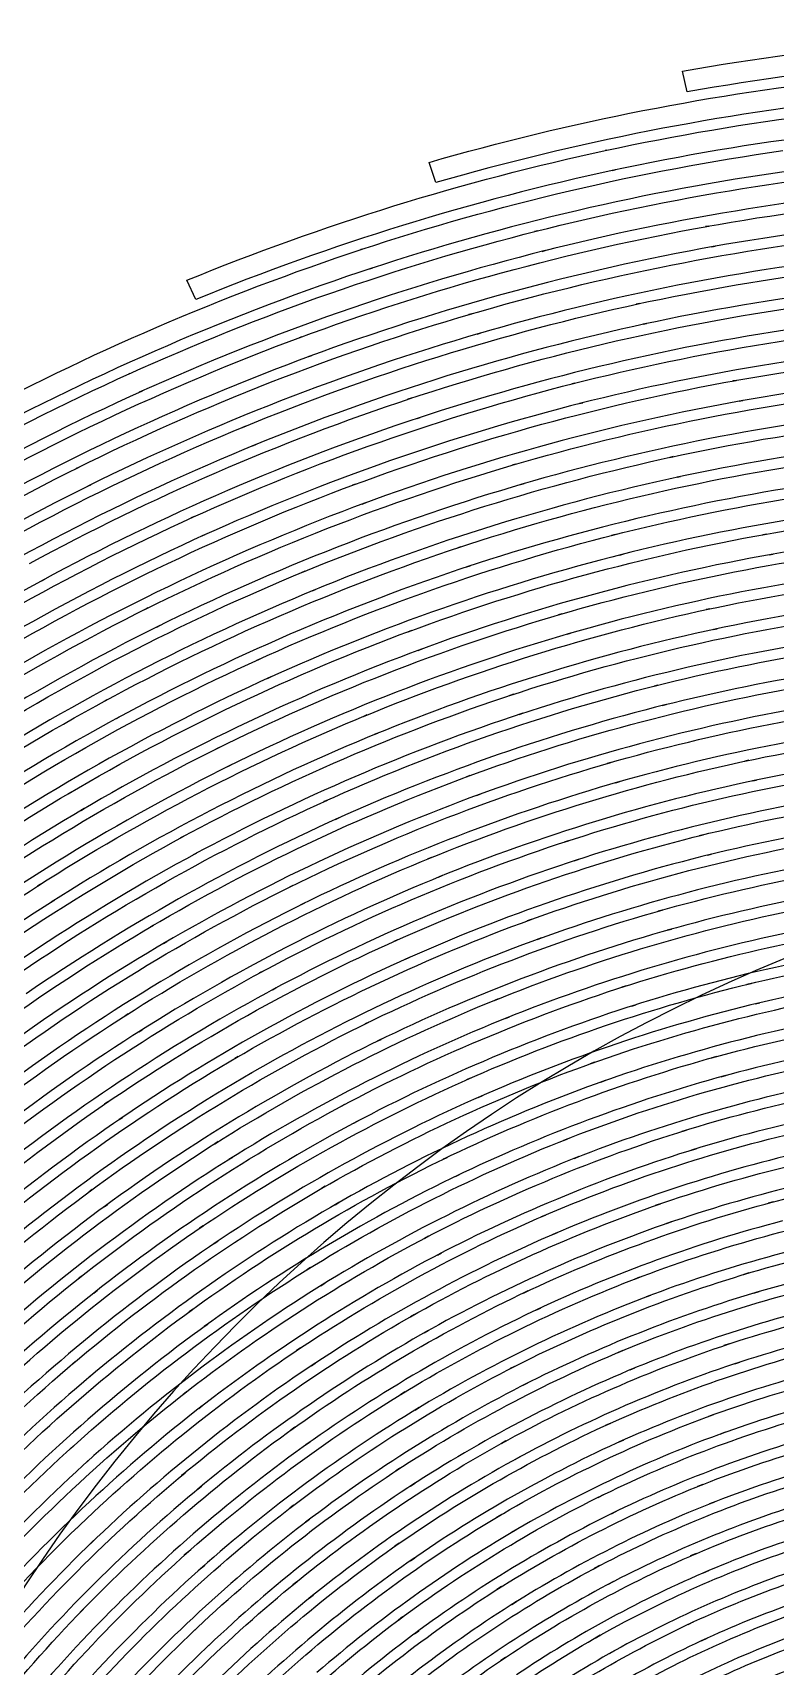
# Model space of a CAD drawing. Extents: x -32 to 185, y 69 to 286.
# Drawn here: x 17 to 48.9, y 212.8 to 282.9 of the extents above; entities that cross this region are included whole.
import ezdxf

# ---------------------------------------------------------------- set-up
doc = ezdxf.new("R2010")
doc.units = 0
doc.layers.add('Ebene_1', color=7, linetype='CONTINUOUS')

msp = doc.modelspace()

# ---------------------------------------------------------------- linework, layer by layer
at = {"layer": 'Ebene_1', "color": 7}
for p, q in [((44.883115, 281.286291), (44.88286, 281.286291)), ((45.082933, 280.392835), (44.883115, 281.286291)), ((41.633076, 277.888106), (41.567912, 277.874106)), ((34.00205, 277.362469), (34.001796, 277.362214)), ((34.29605, 276.495232), (34.00205, 277.362469)), ((41.86293, 277.013741), (41.993003, 277.041741)), ((38.657436, 274.424248), (38.527618, 274.391411)), ((46.013298, 274.630684), (45.878898, 274.606503)), ((31.131538, 273.637956), (31.067902, 273.617083)), ((46.148462, 273.737993), (46.284898, 273.762174)), ((38.855218, 273.542756), (38.987073, 273.576102)), ((23.599786, 272.304137), (23.599379, 272.303882)), ((23.983794, 271.473045), (23.599786, 272.304137)), ((31.45303, 272.793119), (31.578775, 272.83461)), ((35.833761, 270.864681), (35.702415, 270.826499)), ((43.035622, 271.298681), (42.899186, 271.269154)), ((43.201841, 270.411335), (43.340059, 270.441117)), ((28.540747, 269.877298), (28.415256, 269.830971)), ((36.062598, 269.991335), (36.19547, 270.030026)), ((28.831285, 269.022025), (28.958253, 269.069116)), ((21.141231, 268.295551), (21.080369, 268.26806)), ((21.55049, 267.48966), (21.671882, 267.544387)), ((40.268456, 267.88446), (40.129729, 267.849333)), ((47.195153, 268.002569), (47.05159, 267.97686)), ((33.226704, 267.234859), (33.094086, 267.190823)), ((40.46522, 267.003986), (40.604965, 267.039368)), ((47.32879, 267.110641), (47.473881, 267.136605)), ((26.111617, 266.037985), (25.984955, 265.985804)), ((33.486595, 266.370422), (33.620741, 266.414459)), ((26.431887, 265.193657), (26.560076, 265.246348)), ((44.489587, 264.72733), (44.343987, 264.695766)), ((18.965247, 264.280857), (18.844847, 264.221038)), ((37.713326, 264.399729), (37.573072, 264.358747)), ((44.654278, 263.840747), (44.801406, 263.872565)), ((19.3448, 263.461474), (19.466397, 263.521801)), ((30.838302, 263.545983), (30.703902, 263.496347)), ((37.940381, 263.526892), (38.082418, 263.568129)), ((31.127466, 262.691473), (31.262375, 262.741364)), ((23.905241, 262.151327), (23.777764, 262.093545)), ((24.255241, 261.319472), (24.383609, 261.377763)), ((41.992239, 261.381327), (41.844348, 261.343654)), ((48.492064, 261.403217), (48.338573, 261.375981)), ((35.371251, 260.855435), (35.22896, 260.80809)), ((42.186967, 260.501362), (42.336894, 260.539035)), ((48.6229, 260.512053), (48.778682, 260.539544)), ((28.667231, 259.808998), (28.532296, 259.753507)), ((35.628597, 259.991253), (35.771652, 260.038598)), ((17.365707, 259.399434), (17.487609, 259.465616)), ((28.986304, 258.965433), (29.122613, 259.021433)), ((21.922152, 258.229542), (21.793886, 258.165651)), ((39.704128, 257.975505), (39.554201, 257.931978)), ((46.058098, 258.189578), (45.902061, 258.155978)), ((22.300407, 257.410414), (22.430149, 257.474814)), ((33.243504, 257.262777), (33.100195, 257.209577)), ((39.928638, 257.103177), (40.080347, 257.147213)), ((46.219989, 257.303759), (46.377807, 257.337614)), ((33.530632, 256.408522), (33.675214, 256.461976)), ((26.71568, 256.036122), (26.579447, 255.974267)), ((27.063389, 255.204266), (27.200793, 255.266375)), ((43.829805, 254.916121), (43.670714, 254.876157)), ((20.160721, 254.283065), (20.03215, 254.213065)), ((37.625508, 254.52132), (37.473544, 254.471175)), ((44.020714, 254.03692), (44.182096, 254.077138)), ((20.567892, 253.478192), (20.69766, 253.548446)), ((31.330084, 253.63321), (31.185757, 253.573901)), ((37.880054, 253.657647), (38.034054, 253.708301)), ((31.646484, 252.7899), (31.792594, 252.849464)), ((24.981969, 252.237791), (24.845074, 252.169572)), ((25.358442, 251.418917), (25.496431, 251.48739)), ((41.80693, 251.594045), (41.645548, 251.547717)), ((47.741154, 251.686699), (47.57239, 251.651063)), ((35.757652, 251.029462), (35.603397, 250.972699)), ((42.027876, 250.722226), (42.19104, 250.769062)), ((47.897954, 250.801898), (48.068245, 250.837535)), ((18.62133, 250.324116), (18.492556, 250.248262)), ((29.630712, 249.97768), (29.484755, 249.911498)), ((36.04147, 250.175716), (36.196743, 250.232734)), ((19.05584, 249.534006), (19.185709, 249.61037)), ((29.975341, 249.145824), (30.123105, 249.212515)), ((23.464851, 248.425205), (23.327829, 248.350878)), ((45.779625, 248.490369), (45.608061, 248.448114)), ((23.869146, 247.620077), (24.008255, 247.695423)), ((39.989983, 248.234296), (39.82631, 248.180841)), ((34.099032, 247.511386), (33.943759, 247.44775)), ((40.240201, 247.371132), (40.405656, 247.424586)), ((45.965952, 247.611932), (46.139807, 247.654696)), ((17.301256, 246.362876), (17.172202, 246.280658)), ((28.144317, 246.307131), (27.997165, 246.234331)), ((34.411614, 246.668076), (34.569178, 246.731967)), ((17.762621, 245.588803), (17.892872, 245.671785)), ((28.516896, 245.488003), (28.665525, 245.561312)), ((44.020714, 245.256366), (43.845841, 245.20673)), ((22.164072, 244.60982), (22.025879, 244.52862)), ((38.379727, 244.84782), (38.213763, 244.787238)), ((44.235551, 244.385311), (44.411951, 244.434947)), ((22.595425, 243.819456), (22.734916, 243.901419)), ((32.649904, 243.977528), (32.493103, 243.907274)), ((38.657945, 243.993819), (38.825691, 244.054656)), ((32.989722, 243.145419), (33.149068, 243.216691)), ((26.869604, 242.632764), (26.721433, 242.552836)), ((47.842209, 242.105854), (47.655627, 242.060799)), ((27.269622, 241.827126), (27.419346, 241.907563)), ((36.97438, 241.445053), (36.805616, 241.37709)), ((42.464167, 241.995636), (42.28624, 241.938617)), ((21.075787, 240.801816), (20.937798, 240.714253)), ((37.28009, 240.601234), (37.45089, 240.669707)), ((42.706749, 241.132471), (42.886968, 241.189744)), ((48.020136, 241.227926), (48.209263, 241.27298)), ((21.533486, 240.027234), (21.673791, 240.115816)), ((31.408484, 240.438834), (31.249648, 240.360943)), ((31.776048, 239.619452), (31.936666, 239.697597)), ((25.803973, 238.964506), (25.655039, 238.877706)), ((41.108966, 238.71836), (40.928493, 238.65396)), ((46.345225, 238.964251), (46.155334, 238.911815)), ((26.230745, 238.173632), (26.381181, 238.261196)), ((35.772925, 238.036941), (35.602379, 237.961596)), ((41.379293, 237.864359), (41.562566, 237.929268)), ((46.551407, 238.09345), (46.744098, 238.146141)), ((36.106634, 237.204831), (36.279216, 237.280686)), ((20.198903, 237.012649), (20.060404, 236.917958)), ((30.372687, 236.905995), (30.212399, 236.820722)), ((20.682438, 236.254612), (20.822743, 236.350321)), ((30.767029, 236.099848), (30.929175, 236.185885)), ((45.046788, 235.806357), (44.852824, 235.74603)), ((24.945696, 235.314066), (24.795845, 235.219629)), ((39.954856, 235.435484), (39.771074, 235.363193)), ((25.397999, 234.538211), (25.549351, 234.633156)), ((34.773833, 234.634174), (34.601251, 234.551192)), ((40.252165, 234.591411), (40.437983, 234.664465)), ((45.280206, 234.943702), (45.476715, 235.004029)), ((35.134015, 233.814028), (35.308888, 233.898028)), ((19.529524, 233.2525), (19.390618, 233.150173)), ((29.540628, 233.3897), (29.378966, 233.296537)), ((20.037826, 232.511263), (20.178336, 232.614354)), ((29.960526, 232.597554), (30.124403, 232.691482)), ((43.945369, 232.642863), (43.747587, 232.574136)), ((48.780209, 232.718463), (48.571227, 232.663227)), ((24.291234, 231.691117), (24.140899, 231.589299)), ((38.998782, 232.157445), (38.812455, 232.076754)), ((44.20526, 231.788608), (44.405842, 231.85759)), ((24.768711, 230.931298), (24.920827, 231.034135)), ((33.974814, 231.247189), (33.800195, 231.155807)), ((39.322564, 231.324062), (39.512201, 231.405517)), ((34.360705, 230.440025), (34.537869, 230.53217)), ((19.064087, 229.531297), (18.925385, 229.421842)), ((28.909151, 229.900134), (28.745783, 229.79857)), ((43.03944, 229.483951), (42.83784, 229.406824)), ((47.737845, 229.667988), (47.524281, 229.604351)), ((19.596342, 228.807878), (19.737157, 228.91886)), ((29.354097, 229.122751), (29.519246, 229.224824)), ((38.240236, 228.894933), (38.050599, 228.805333)), ((47.958791, 228.805587), (48.175154, 228.869478)), ((23.837532, 228.10635), (23.68679, 227.996641)), ((38.589473, 228.073259), (38.781655, 228.163114)), ((43.325804, 228.639369), (43.530459, 228.717005)), ((24.339165, 227.363077), (24.492172, 227.474059)), ((33.373068, 227.886168), (33.196159, 227.786386)), ((33.783905, 227.092495), (33.963105, 227.193295)), ((46.888171, 226.622349), (46.669771, 226.549803)), ((28.474336, 226.447221), (28.310459, 226.337767)), ((42.327222, 226.340057), (42.121803, 226.253766)), ((18.798316, 225.859221), (18.659792, 225.74213)), ((19.353837, 225.154638), (19.494524, 225.273256)), ((28.943438, 225.685111), (29.110191, 225.796093)), ((37.67489, 225.657366), (37.482708, 225.559111)), ((42.638531, 225.505911), (42.847004, 225.592457)), ((47.134826, 225.768602), (47.355772, 225.841148)), ((23.580491, 224.569438), (23.42924, 224.451328)), ((32.965286, 224.561292), (32.786595, 224.452601)), ((38.049581, 224.848165), (38.244309, 224.946929)), ((24.105594, 223.843728), (24.259008, 223.962601)), ((33.40005, 223.781619), (33.581541, 223.891328)), ((41.805912, 223.221109), (41.596675, 223.125909)), ((46.228898, 223.591473), (46.005407, 223.509764)), ((28.233307, 223.0414), (28.067954, 222.923036)), ((28.72598, 222.295581), (28.893827, 222.414963)), ((37.301217, 222.45569), (37.105726, 222.348017)), ((42.141912, 222.398417), (42.354203, 222.494127)), ((46.499735, 222.74689), (46.726535, 222.828854)), ((18.728316, 222.246454), (18.589894, 222.121217)), ((37.699326, 221.659471), (37.897617, 221.767653)), ((19.306109, 221.560962), (19.446415, 221.687471)), ((23.515353, 221.090053), (23.364026, 220.963798)), ((32.747904, 221.282489), (32.566922, 221.16438)), ((24.063034, 220.382161), (24.216856, 220.509943)), ((33.206086, 220.517579), (33.389359, 220.636707)), ((45.757734, 220.585543), (45.529152, 220.494161)), ((28.181507, 219.692342), (28.015059, 219.564815)), ((41.472712, 220.137288), (41.259148, 220.032161)), ((46.052498, 219.750888), (46.284389, 219.842524)), ((28.696656, 218.963069), (28.865293, 219.09136)), ((37.11438, 219.299069), (36.916089, 219.181724)), ((41.832385, 219.32656), (42.048749, 219.431942)), ((18.848716, 218.702414), (18.710803, 218.569032)), ((37.535654, 218.516596), (37.736745, 218.63445)), ((19.447789, 218.036268), (19.587789, 218.171432)), ((23.637662, 217.677613), (23.485826, 217.542449)), ((32.716085, 218.058922), (32.533576, 217.931395)), ((45.471625, 217.614486), (45.237952, 217.513431)), ((24.207107, 216.988558), (24.360928, 217.124994)), ((33.196922, 217.309795), (33.382486, 217.43834)), ((41.323803, 217.098522), (41.10642, 216.983467)), ((45.789043, 216.790521), (46.026534, 216.89234)), ((28.313539, 216.408448), (28.146099, 216.271757)), ((37.110308, 216.197175), (36.909471, 216.070157)), ((41.705621, 216.300012), (41.926058, 216.415321)), ((28.850173, 215.696484), (29.020006, 215.834448)), ((37.553981, 215.428956), (37.758126, 215.556993)), ((19.153789, 215.235756), (19.016564, 215.093974)), ((19.773531, 214.590228), (19.912946, 214.733538)), ((32.865758, 214.900265), (32.681467, 214.763065)), ((23.941921, 214.341792), (23.789881, 214.19721)), ((33.367977, 214.167173), (33.555577, 214.305901)), ((41.354857, 214.113719), (41.133402, 213.988482)), ((45.367006, 214.687974), (45.128242, 214.576737)), ((24.531856, 213.671573), (24.685882, 213.817173)), ((41.758567, 213.328445), (41.983585, 213.454445)), ((45.70657, 213.875719), (45.949152, 213.98721)), ((28.624874, 213.1999), (28.456518, 213.053536)), ((37.285435, 213.159682), (37.081289, 213.021972))]:
    msp.add_line(p, q, dxfattribs=at)
for points in [[(44.88286, 281.286291), (51.09123, 282.38491), (57.384363, 282.936001), (63.68946, 282.932438)], [(63.862042, 282.029055), (57.566363, 282.038982), (51.282139, 281.491454), (45.082933, 280.392835)], [(34.001796, 277.362214), (40.058201, 279.114761), (46.257153, 280.33149), (52.526613, 280.998145)], [(52.79414, 280.11818), (46.533335, 279.458907), (40.343038, 278.246506), (34.29605, 276.495232)], [(41.567912, 277.874106), (47.64799, 279.185525), (53.832432, 279.955526), (60.048438, 280.175453)], [(60.191238, 279.277161), (54.02716, 279.065379), (47.893372, 278.308106), (41.86293, 277.013741)], [(23.599379, 272.303882), (29.435246, 274.690248), (35.469761, 276.559123), (41.633076, 277.888106)], [(31.067902, 273.617083), (36.97438, 275.567158), (43.04224, 276.990577), (49.199701, 277.870033)], [(38.527618, 274.391411), (44.432824, 275.888649), (50.459447, 276.859996), (56.536217, 277.293487)], [(41.993003, 277.041741), (35.837325, 275.720904), (29.810599, 273.85712), (23.983794, 271.473045)], [(49.436937, 276.991596), (43.330132, 276.12614), (37.311908, 274.721048), (31.45303, 272.793119)], [(56.713381, 276.40105), (50.688029, 275.977995), (44.711806, 275.021412), (38.855218, 273.542756)], [(45.878898, 274.606503), (51.74974, 275.660831), (57.702545, 276.192577), (63.667314, 276.195122)], [(63.783387, 275.292758), (57.8708, 275.29683), (51.969158, 274.776539), (46.148462, 273.737993)], [(21.080369, 268.26806), (26.746098, 270.834899), (32.628267, 272.895192), (38.657436, 274.424248)], [(28.415256, 269.830971), (34.12805, 271.947518), (40.016965, 273.553956), (46.013298, 274.630684)], [(13.793617, 266.168567), (19.342789, 269.16177), (25.144547, 271.661154), (31.131538, 273.637956)], [(46.284898, 273.762174), (40.338456, 272.701228), (34.497396, 271.114899), (28.831285, 269.022025)], [(35.702415, 270.826499), (41.427657, 272.49861), (47.290354, 273.660102), (53.220759, 274.29672)], [(38.987073, 273.576102), (33.006522, 272.066391), (27.171469, 270.029262), (21.55049, 267.48966)], [(53.432541, 273.411665), (47.55279, 272.787519), (41.73973, 271.642827), (36.062598, 269.991335)], [(42.899186, 271.269154), (48.603809, 272.505228), (54.407197, 273.232974), (60.24062, 273.443229)], [(31.578775, 272.83461), (25.598962, 270.866717), (19.804764, 268.373188), (14.264603, 265.383294)], [(60.391311, 272.545955), (54.609815, 272.344609), (48.857337, 271.6301), (43.201841, 270.411335)], [(18.844847, 264.221038), (24.300372, 266.933223), (29.985701, 269.156425), (35.833761, 270.864681)], [(25.984955, 265.985804), (31.500121, 268.257115), (37.206271, 270.035116), (43.035622, 271.298681)], [(33.094086, 267.190823), (38.635036, 269.026606), (44.328205, 270.367044), (50.106138, 271.196099)], [(43.340059, 270.441117), (37.559835, 269.19537), (31.901539, 267.439259), (26.431887, 265.193657)], [(50.351265, 270.319953), (44.623987, 269.505152), (38.9802, 268.183297), (33.486595, 266.370422)], [(40.129729, 267.849333), (45.663552, 269.256461), (51.311412, 270.169517), (57.006617, 270.577299)], [(11.718051, 261.887872), (17.078631, 265.042457), (22.708265, 267.716205), (28.540747, 269.877298)], [(36.19547, 270.030026), (30.395443, 268.342642), (24.756467, 266.14464), (19.3448, 263.461474)], [(57.191926, 269.686389), (51.547885, 269.289552), (45.95017, 268.391769), (40.46522, 267.003986)], [(47.05159, 267.97686), (52.545958, 268.965006), (58.1172, 269.463152), (63.699896, 269.464934)], [(28.958253, 269.069116), (23.172531, 266.932204), (17.587417, 264.286711), (12.268608, 261.163945)], [(4.695683, 259.025506), (9.895173, 262.591691), (15.398324, 265.693585), (21.141231, 268.295551)], [(63.82386, 268.563588), (58.293346, 268.569188), (52.773268, 268.082751), (47.32879, 267.110641)], [(21.671882, 267.544387), (15.934779, 264.952094), (10.438272, 261.856563), (5.247133, 258.294705)], [(23.777764, 262.093545), (29.0925, 264.507911), (34.611178, 266.446022), (40.268456, 267.88446)], [(30.703902, 263.496347), (36.056743, 265.483585), (41.575548, 266.991768), (47.195153, 268.002569)], [(37.573072, 264.358747), (42.931004, 265.925476), (48.417991, 267.012895), (53.968614, 267.608023)], [(16.837321, 260.139653), (22.079868, 262.984455), (27.564539, 265.359112), (33.226704, 267.234859)], [(40.604965, 267.039368), (34.99656, 265.620276), (29.525126, 263.706092), (24.255241, 261.319472)], [(47.473881, 267.136605), (41.904167, 266.14184), (36.433725, 264.65402), (31.127466, 262.691473)], [(54.188033, 266.725004), (48.688064, 266.142604), (43.250713, 265.072239), (37.940381, 263.526892)], [(44.343987, 264.695766), (49.675447, 265.850385), (55.099306, 266.52875), (60.551166, 266.722459)], [(9.92521, 257.626014), (15.06156, 260.902781), (20.478318, 263.717801), (26.111617, 266.037985)], [(33.620741, 266.414459), (28.005616, 264.56162), (22.565796, 262.213945), (17.365707, 259.399434)], [(26.560076, 265.246348), (20.972391, 262.952128), (15.59888, 260.166889), (10.503003, 256.923722)], [(60.709748, 265.826458), (55.309816, 265.642167), (49.936611, 264.977548), (44.654278, 263.840747)], [(28.532296, 259.753507), (33.693286, 261.881), (39.033655, 263.545474), (44.489587, 264.72733)], [(35.22896, 260.80809), (40.407947, 262.523219), (45.72897, 263.774565), (51.129666, 264.546348)], [(3.086577, 254.548557), (8.081637, 258.254996), (13.39538, 261.512163), (18.965247, 264.280857)], [(21.793886, 258.165651), (26.905291, 260.710853), (32.232703, 262.797364), (37.713326, 264.399729)], [(44.801406, 263.872565), (39.394855, 262.708782), (34.102087, 261.066708), (28.986304, 258.965433)], [(41.844348, 261.343654), (47.008826, 262.654055), (52.279704, 263.502201), (57.594872, 263.877402)], [(19.466397, 263.521801), (13.940362, 260.781871), (8.667779, 257.557541), (3.71081, 253.886992)], [(15.056087, 256.034849), (20.084154, 259.000561), (25.365697, 261.514199), (30.838302, 263.545983)], [(38.082418, 263.568129), (32.649904, 261.987145), (27.368335, 259.926343), (22.300407, 257.410414)], [(51.38243, 263.672492), (46.032389, 262.915219), (40.760238, 261.683218), (35.628597, 259.991253)], [(31.262375, 262.741364), (25.836708, 260.734271), (20.59971, 258.249396), (15.613517, 255.316012)], [(57.788072, 262.988273), (52.524322, 262.624273), (47.303081, 261.791909), (42.186967, 260.501362)], [(48.338573, 261.375981), (53.45825, 262.291582), (58.64971, 262.749255), (63.850587, 262.743401)], [(8.362732, 253.354483), (13.273275, 256.740449), (18.474559, 259.684525), (23.905241, 262.151327)], [(63.983205, 261.843072), (58.833746, 261.856818), (53.693196, 261.411363), (48.6229, 260.512053)], [(24.383609, 261.377763), (18.997676, 258.938452), (13.838544, 256.02594), (8.96738, 252.6751)], [(26.579447, 255.974267), (31.546448, 258.230051), (36.704562, 260.039616), (41.992239, 261.381327)], [(33.100195, 257.209577), (38.096163, 259.061652), (43.24715, 260.465217), (48.492064, 261.403217)], [(20.03215, 254.213065), (24.938238, 256.877395), (30.07161, 259.100343), (35.371251, 260.855435)], [(42.336894, 260.539035), (37.09758, 259.217434), (31.986048, 257.43205), (27.063389, 255.204266)], [(48.778682, 260.539544), (43.583405, 259.618089), (38.480527, 258.235396), (33.530632, 256.408522)], [(39.554201, 257.931978), (44.547624, 259.386706), (49.660938, 260.393689), (54.833306, 260.940453)], [(13.500966, 251.918336), (18.312796, 254.99223), (23.388182, 257.633141), (28.667231, 259.808998)], [(35.771652, 260.038598), (30.519356, 258.306924), (25.431319, 256.111213), (20.567892, 253.478192)], [(55.060615, 260.059471), (49.938901, 259.525943), (44.874715, 258.536269), (39.928638, 257.103177)], [(45.902061, 258.155978), (50.862902, 259.222779), (55.909016, 259.845143), (60.980584, 260.014925)], [(17.487609, 259.465616), (12.175444, 256.590522), (7.128585, 253.250119), (2.406464, 249.483606)], [(29.122613, 259.021433), (23.889026, 256.871795), (18.856683, 254.261429), (14.085148, 251.221135)], [(61.147057, 259.120452), (56.127416, 258.960342), (51.131703, 258.352233), (46.219989, 257.303759)], [(7.028258, 249.083715), (11.712502, 252.566918), (16.696812, 255.627576), (21.922152, 258.229542)], [(24.845074, 252.169572), (29.615795, 254.542193), (34.588523, 256.48514), (39.704128, 257.975505)], [(31.185757, 253.573901), (35.996161, 255.551212), (40.973293, 257.095795), (46.058098, 258.189578)], [(37.473544, 254.471175), (42.292858, 256.05954), (47.24479, 257.214668), (52.269267, 257.922814)], [(22.430149, 257.474814), (17.24826, 254.902375), (12.304805, 251.874554), (7.658353, 248.427751)], [(18.492556, 250.248262), (23.191698, 253.018991), (28.128205, 255.366666), (33.243504, 257.262777)], [(40.080347, 257.147213), (35.012851, 255.678739), (30.085814, 253.761756), (25.358442, 251.418917)], [(46.377807, 257.337614), (41.34213, 256.262667), (36.412089, 254.740484), (31.646484, 252.7899)], [(52.530177, 257.050995), (47.55559, 256.358122), (42.652786, 255.222339), (37.880054, 253.657647)], [(43.670714, 254.876157), (48.4689, 256.083467), (53.365086, 256.859577), (58.301237, 257.195577)], [(33.675214, 256.461976), (28.606267, 254.590811), (23.713721, 252.272409), (19.05584, 249.534006)], [(58.502582, 256.308231), (53.617341, 255.984194), (48.770791, 255.223866), (44.020714, 254.03692)], [(12.16959, 247.801059), (16.764623, 250.97168), (21.632606, 253.727647), (26.71568, 256.036122)], [(27.200793, 255.266375), (22.16229, 252.986155), (17.336358, 250.262262), (12.780296, 247.127277)], [(29.484755, 249.911498), (34.107941, 252.0031), (38.908928, 253.67801), (43.829805, 254.916121)], [(35.603397, 250.972699), (40.246056, 252.683246), (45.032533, 253.975829), (49.905047, 254.834666)], [(5.919493, 244.825166), (10.37713, 248.393133), (15.142989, 251.558154), (20.160721, 254.283065)], [(23.327829, 248.350878), (27.900895, 250.828371), (32.685794, 252.893246), (37.625508, 254.52132)], [(44.182096, 254.077138), (39.309328, 252.859391), (34.554669, 251.208917), (29.975341, 249.145824)], [(41.645548, 251.547717), (46.277262, 252.884082), (51.019448, 253.80401), (55.815089, 254.295793)], [(20.69766, 253.548446), (15.72208, 250.854844), (10.9956, 247.724187), (6.574052, 244.193892)], [(17.172202, 246.280658), (21.663839, 249.146842), (26.401978, 251.607536), (31.330084, 253.63321)], [(38.034054, 253.708301), (33.140922, 252.1039), (28.40034, 250.066261), (23.869146, 247.620077)], [(50.198793, 253.973283), (45.37617, 253.131755), (40.638056, 251.860809), (36.04147, 250.175716)], [(56.050289, 253.416846), (51.305303, 252.938555), (46.612244, 252.0367), (42.027876, 250.722226)], [(47.57239, 251.651063), (52.165158, 252.623682), (56.836072, 253.183173), (61.528367, 253.32241)], [(31.792594, 252.849464), (26.909567, 250.850771), (22.214294, 248.420878), (17.762621, 245.588803)], [(11.060025, 243.694728), (15.438109, 246.949604), (20.097186, 249.808661), (24.981969, 252.237791)], [(61.702985, 252.429464), (57.062108, 252.300409), (52.441849, 251.755681), (47.897954, 250.801898)], [(25.496431, 251.48739), (20.654998, 249.088042), (16.036597, 246.262585), (11.695982, 243.044619)], [(27.997165, 246.234331), (32.431503, 248.428514), (37.053289, 250.222298), (41.80693, 251.594045)], [(33.943759, 247.44775), (38.407218, 249.269279), (43.024931, 250.688117), (47.741154, 251.686699)], [(39.82631, 248.180841), (44.289514, 249.636079), (48.874391, 250.68888), (53.525196, 251.326263)], [(22.025879, 244.52862), (26.400578, 247.099531), (30.99612, 249.275388), (35.757652, 251.029462)], [(42.19104, 250.769062), (37.484999, 249.419715), (32.908522, 247.65215), (28.516896, 245.488003)], [(48.068245, 250.837535), (43.400895, 249.858043), (38.830273, 248.462369), (34.411614, 246.668076)], [(45.608061, 248.448114), (50.042502, 249.54597), (54.566542, 250.24368), (59.125455, 250.533353)], [(5.033255, 240.58978), (9.265173, 244.230801), (13.812606, 247.488477), (18.62133, 250.324116)], [(16.06951, 242.322218), (20.353437, 245.271893), (24.891885, 247.833896), (29.630712, 249.97768)], [(36.196743, 250.232734), (31.48103, 248.504115), (26.929244, 246.357785), (22.595425, 243.819456)], [(53.793996, 250.456735), (49.193083, 249.835134), (44.656824, 248.802442), (40.240201, 247.371132)], [(19.185709, 249.61037), (14.418043, 246.807313), (9.908893, 243.586037), (5.711878, 239.98447)], [(30.123105, 249.212515), (25.428239, 247.09724), (20.931231, 244.567311), (16.685689, 241.653272)], [(59.334437, 249.647788), (54.826179, 249.370334), (50.352029, 248.688915), (45.965952, 247.611932)], [(10.169217, 239.609779), (14.330632, 242.936946), (18.780116, 245.88713), (23.464851, 248.425205)], [(76.254232, 248.479688), (47.442859, 248.479688), (21.468439, 231.124136), (10.442804, 204.505898)], [(32.493103, 243.907274), (36.776089, 245.82833), (41.223002, 247.362477), (45.779625, 248.490369)], [(24.008255, 247.695423), (19.365469, 245.188657), (14.954982, 242.273345), (10.82933, 238.984106)], [(26.721433, 242.552836), (30.966084, 244.838402), (35.406633, 246.739858), (39.989983, 248.234296)], [(38.213763, 244.787238), (42.506167, 246.350149), (46.929917, 247.524877), (51.432066, 248.297423)], [(43.845841, 245.20673), (48.119409, 246.419131), (52.493522, 247.245386), (56.914726, 247.675059)], [(20.937798, 240.714253), (25.113722, 243.367382), (29.518355, 245.642003), (34.099032, 247.511386)], [(40.405656, 247.424586), (35.868888, 245.95433), (31.472375, 244.080874), (27.269622, 241.827126)], [(46.139807, 247.654696), (41.630785, 246.547422), (37.22969, 245.03822), (32.989722, 243.145419)], [(51.734212, 247.439095), (47.281444, 246.684113), (42.904786, 245.531021), (38.657945, 243.993819)], [(4.366166, 236.388249), (8.373474, 240.090107), (12.702329, 243.428219), (17.301256, 246.362876)], [(15.181273, 238.383123), (19.257975, 241.404835), (23.596299, 244.056692), (28.144317, 246.307131)], [(34.569178, 246.731967), (30.032919, 244.88982), (25.670261, 242.646), (21.533486, 240.027234)], [(57.157563, 246.798149), (52.786504, 246.382731), (48.461773, 245.575057), (44.235551, 244.385311)], [(17.892872, 245.671785), (13.333627, 242.771236), (9.041554, 239.470797), (5.06746, 235.809412)], [(28.665525, 245.561312), (24.160474, 243.341164), (19.862521, 240.723162), (15.823008, 237.738868)], [(31.249648, 240.360943), (35.351651, 242.371345), (39.625983, 244.009856), (44.020714, 245.256366)], [(36.805616, 241.37709), (40.926202, 243.036728), (45.187552, 244.323202), (49.538247, 245.220475)], [(9.493169, 235.556139), (13.43934, 238.944397), (17.679893, 241.974508), (22.164072, 244.60982)], [(25.655039, 238.877706), (29.709875, 241.243708), (33.96845, 243.241637), (38.379727, 244.84782)], [(44.411951, 244.434947), (40.064565, 243.211091), (35.835543, 241.599308), (31.776048, 239.619452)], [(49.872974, 244.374111), (45.570897, 243.496437), (41.35613, 242.233636), (37.28009, 240.601234)], [(42.28624, 241.938617), (46.396898, 243.254873), (50.617775, 244.198729), (54.897452, 244.758475)], [(22.734916, 243.901419), (18.291516, 241.299199), (14.088712, 238.305487), (10.177057, 234.956684)], [(20.060404, 236.917958), (24.037986, 239.641597), (28.251405, 242.00429), (32.649904, 243.977528)], [(38.825691, 244.054656), (34.460232, 242.474436), (30.245007, 240.506289), (26.230745, 238.173632)], [(55.174143, 243.891237), (50.944102, 243.347782), (46.771335, 242.424291), (42.706749, 241.132471)], [(47.655627, 242.060799), (51.729376, 243.042837), (55.883562, 243.655783), (60.067275, 243.891747)], [(33.149068, 243.216691), (28.7943, 241.272471), (24.622041, 238.94236), (20.682438, 236.254612)], [(60.284657, 243.007964), (56.151344, 242.784473), (52.04654, 242.188836), (48.020136, 241.227926)], [(14.504537, 234.474574), (18.375032, 237.556613), (22.513283, 240.28687), (26.869604, 242.632764)], [(35.602379, 237.961596), (39.549619, 239.70727), (43.646277, 241.094289), (47.842209, 242.105854)], [(27.419346, 241.907563), (23.104695, 239.593743), (19.005236, 236.898613), (15.170327, 233.85501)], [(24.795845, 235.219629), (28.661071, 237.654613), (32.736958, 239.73807), (36.97438, 241.445053)], [(30.212399, 236.820722), (34.133141, 238.909015), (38.233618, 240.640944), (42.464167, 241.995636)], [(40.928493, 238.65396), (44.874715, 240.063125), (48.940064, 241.114144), (53.074904, 241.793526)], [(9.028929, 231.545517), (12.761307, 234.983156), (16.79298, 238.080978), (21.075787, 240.801816)], [(37.45089, 240.669707), (33.258013, 238.990724), (29.224049, 236.938576), (25.397999, 234.538211)], [(42.886968, 241.189744), (38.702491, 239.859743), (34.646305, 238.156069), (30.767029, 236.099848)], [(48.209263, 241.27298), (44.061187, 240.283052), (40.010347, 238.921233), (36.106634, 237.204831)], [(53.384941, 240.937744), (49.298974, 240.276434), (45.280715, 239.247815), (41.379293, 237.864359)], [(46.155334, 238.911815), (50.073556, 239.993634), (54.081633, 240.719089), (58.130182, 241.07978)], [(21.673791, 240.115816), (17.430235, 237.429595), (13.434758, 234.369447), (9.735293, 230.972535)], [(19.390618, 233.150173), (23.170927, 235.93363), (27.193055, 238.372941), (31.408484, 240.438834)], [(58.381673, 240.204907), (54.38276, 239.858979), (50.423047, 239.15236), (46.551407, 238.09345)], [(31.936666, 239.697597), (27.763695, 237.662504), (23.78143, 235.257302), (20.037826, 232.511263)], [(14.035919, 230.606752), (17.70158, 233.737919), (21.639988, 236.535122), (25.803973, 238.964506)], [(29.378966, 233.296537), (33.118522, 235.451775), (37.04438, 237.266431), (41.108966, 238.71836)], [(34.601251, 234.551192), (38.3754, 236.371958), (42.30584, 237.849086), (46.345225, 238.964251)], [(39.771074, 235.363193), (43.552095, 236.855085), (47.46039, 238.002832), (51.447848, 238.791924)], [(26.381181, 238.261196), (22.257541, 235.864903), (18.356527, 233.104609), (14.724974, 230.013152)], [(24.140899, 231.589299), (27.817379, 234.082319), (31.710375, 236.240358), (35.772925, 238.036941)], [(41.562566, 237.929268), (37.543035, 236.503812), (33.659941, 234.719193), (29.960526, 232.597554)], [(46.744098, 238.146141), (42.751549, 237.05414), (38.865909, 235.604248), (35.134015, 233.814028)], [(51.790721, 237.948359), (47.851118, 237.179631), (43.98915, 236.055812), (40.252165, 234.591411)], [(44.852824, 235.74603), (48.614246, 236.917195), (52.474431, 237.745486), (56.385017, 238.220469)], [(36.279216, 237.280686), (32.25994, 235.513375), (28.407518, 233.388428), (24.768711, 230.931298)], [(56.669599, 237.355777), (52.80814, 236.89734), (48.996064, 236.089921), (45.280206, 234.943702)], [(8.771507, 227.587077), (12.292281, 231.062898), (16.116728, 234.217483), (20.198903, 237.012649)], [(18.925385, 229.421842), (22.509694, 232.253663), (26.340912, 234.758647), (30.372687, 236.905995)], [(20.822743, 236.350321), (16.778547, 233.590792), (12.988896, 230.475661), (9.499329, 227.041585)], [(30.929175, 236.185885), (26.938509, 234.07061), (23.145575, 231.601262), (19.596342, 228.807878)], [(33.800195, 231.155807), (37.401253, 233.041227), (41.165475, 234.598029), (45.046788, 235.806357)], [(38.812455, 232.076754), (42.428276, 233.641192), (46.178243, 234.874975), (50.016538, 235.763084)], [(13.770428, 226.789076), (17.233547, 229.958679), (20.973689, 232.811882), (24.945696, 235.314066)], [(28.745783, 229.79857), (32.305249, 232.010572), (36.056743, 233.897265), (39.954856, 235.435484)], [(43.747587, 232.574136), (47.351699, 233.82421), (51.061703, 234.744902), (54.832033, 235.324502)], [(25.549351, 234.633156), (21.616519, 232.165845), (17.912472, 229.351078), (14.482061, 226.222712)], [(23.68679, 227.996641), (27.175847, 230.537007), (30.886665, 232.758682), (34.773833, 234.634174)], [(40.437983, 234.664465), (36.584416, 233.154246), (32.874413, 231.299626), (29.354097, 229.122751)], [(45.476715, 235.004029), (41.641476, 233.820901), (37.921036, 232.293118), (34.360705, 230.440025)], [(50.391484, 234.93352), (46.600535, 234.067301), (42.895622, 232.859227), (39.322564, 231.324062)], [(55.149961, 234.471265), (51.427994, 233.910501), (47.764827, 233.012464), (44.20526, 231.788608)], [(48.571227, 232.663227), (52.138431, 233.608101), (55.784289, 234.226901), (59.463492, 234.511229)], [(35.308888, 233.898028), (31.463721, 232.053336), (27.79223, 229.866279), (24.339165, 227.363077)], [(8.716321, 223.690746), (12.028393, 227.194058), (15.64732, 230.393952), (19.529524, 233.2525)], [(18.659792, 225.74213), (22.050443, 228.611878), (25.692126, 231.171335), (29.540628, 233.3897)], [(20.178336, 232.614354), (16.33271, 229.793479), (12.747078, 226.634058), (9.464533, 223.174018)], [(30.124403, 232.691482), (26.315661, 230.50697), (22.710862, 227.984423), (19.353837, 225.154638)], [(33.196159, 227.786386), (36.625398, 229.726024), (40.223147, 231.351553), (43.945369, 232.642863)], [(38.050599, 228.805333), (41.501475, 230.431625), (45.092606, 231.741263), (48.780209, 232.718463)], [(42.83784, 229.406824), (46.284134, 230.725625), (49.843447, 231.728281), (53.471232, 232.402063)], [(13.704017, 223.032236), (16.967063, 226.22933), (20.510441, 229.127333), (24.291234, 231.691117)], [(28.310459, 226.337767), (31.690775, 228.595332), (35.26816, 230.54337), (38.998782, 232.157445)], [(44.405842, 231.85759), (40.728675, 230.593516), (37.173435, 228.998278), (33.783905, 227.092495)], [(49.186719, 231.903917), (45.545697, 230.950389), (41.998603, 229.668242), (38.589473, 228.073259)], [(53.821741, 231.561808), (50.241556, 230.908389), (46.728317, 229.93017), (43.325804, 228.639369)], [(47.524281, 229.604351), (50.941048, 230.624316), (54.443851, 231.33068), (57.988654, 231.714026)], [(24.920827, 231.034135), (21.177707, 228.50675), (17.668871, 225.648202), (14.436727, 222.493618)], [(23.42924, 224.451328), (26.733065, 227.028858), (30.262621, 229.303478), (33.974814, 231.247189)], [(39.512201, 231.405517), (35.824088, 229.821224), (32.286667, 227.906532), (28.943438, 225.685111)], [(58.281127, 230.851625), (54.785197, 230.485589), (51.329994, 229.800606), (47.958791, 228.805587)], [(34.537869, 230.53217), (30.866302, 228.620787), (27.374699, 226.382312), (24.105594, 223.843728)], [(8.858307, 219.866706), (11.964859, 223.386564), (15.380531, 226.621076), (19.064087, 229.531297)], [(18.589894, 222.121217), (21.78933, 225.018456), (25.243082, 227.62195), (28.909151, 229.900134)], [(32.786595, 224.452601), (36.044779, 226.436276), (39.476564, 228.12035), (43.03944, 229.483951)], [(37.482708, 225.559111), (40.769402, 227.237076), (44.201951, 228.612387), (47.737845, 229.667988)], [(42.121803, 226.253766), (45.410534, 227.631368), (48.818391, 228.705805), (52.302613, 229.464097)], [(19.737157, 228.91886), (16.088601, 226.04733), (12.704416, 222.854563), (9.625711, 219.378996)], [(29.519246, 229.224824), (25.891792, 226.982022), (22.473523, 224.41671), (19.306109, 221.560962)], [(28.067954, 222.923036), (31.271539, 225.216493), (34.676342, 227.21544), (38.240236, 228.894933)], [(48.175154, 228.869478), (44.684824, 227.839332), (41.295548, 226.493294), (38.049581, 224.848165)], [(46.669771, 226.549803), (49.935847, 227.634677), (53.294832, 228.418678), (56.703962, 228.891114)], [(13.83129, 219.345396), (16.897674, 222.559545), (20.246528, 225.491657), (23.837532, 228.10635)], [(38.781655, 228.163114), (35.259506, 226.51493), (31.893903, 224.55111), (28.72598, 222.295581)], [(43.530459, 228.717005), (40.01111, 227.382168), (36.620307, 225.729911), (33.40005, 223.781619)], [(52.685195, 228.637587), (49.24781, 227.90195), (45.885007, 226.853731), (42.638531, 225.505911)], [(57.028763, 228.040423), (53.66825, 227.587077), (50.356356, 226.826494), (47.134826, 225.768602)], [(24.492172, 227.474059), (20.937289, 224.897292), (17.621144, 222.005653), (14.583879, 218.835032)], [(23.364026, 220.963798), (26.485087, 223.5678), (29.835061, 225.88493), (33.373068, 227.886168)], [(33.963105, 227.193295), (30.464629, 225.225911), (27.15108, 222.9462), (24.063034, 220.382161)], [(37.105726, 222.348017), (40.229765, 224.067219), (43.504241, 225.498275), (46.888171, 226.622349)], [(18.710803, 218.569032), (21.721901, 221.483071), (24.989733, 224.11991), (28.474336, 226.447221)], [(32.566922, 221.16438), (35.656597, 223.181909), (38.923691, 224.914347), (42.327222, 226.340057)], [(41.596675, 223.125909), (44.72886, 224.551874), (47.985263, 225.688166), (51.324903, 226.520276)], [(46.005407, 223.509764), (49.121555, 224.64962), (52.335958, 225.50082), (55.607889, 226.052675)], [(9.191685, 216.124375), (12.096408, 219.650088), (15.311524, 222.908018), (18.798316, 225.859221)], [(19.494524, 225.273256), (16.041153, 222.362017), (12.855769, 219.146851), (9.977213, 215.666193)], [(29.110191, 225.796093), (25.662701, 223.505437), (22.428672, 220.908052), (19.447789, 218.036268)], [(28.015059, 219.564815), (31.043975, 221.883726), (34.277469, 223.922892), (37.67489, 225.657366)], [(42.847004, 225.592457), (39.485983, 224.197292), (36.258852, 222.498454), (33.206086, 220.517579)], [(47.355772, 225.841148), (44.016387, 224.744311), (40.784166, 223.344564), (37.699326, 221.659471)], [(51.738794, 225.709039), (48.445227, 224.901365), (45.232861, 223.792819), (42.141912, 222.398417)], [(14.146697, 215.73772), (17.019983, 218.958487), (20.177419, 221.914526), (23.580491, 224.569438)], [(23.485826, 217.542449), (26.42733, 220.163252), (29.600293, 222.512708), (32.965286, 224.561292)], [(38.244309, 224.946929), (34.887106, 223.245545), (31.691539, 221.24278), (28.696656, 218.963069)], [(55.96578, 225.214966), (52.74145, 224.684492), (49.57261, 223.858237), (46.499735, 222.74689)], [(24.259008, 223.962601), (20.890453, 221.346889), (17.764122, 218.433105), (14.918276, 215.256629)], [(33.581541, 223.891328), (30.254654, 221.878381), (27.116971, 219.567869), (24.207107, 216.988558)], [(32.533576, 217.931395), (35.457033, 219.973106), (38.560709, 221.743726), (41.805912, 223.221109)], [(36.916089, 219.181724), (39.879256, 220.932743), (42.996677, 222.408854), (46.228898, 223.591473)], [(41.259148, 220.032161), (44.236569, 221.497071), (47.342535, 222.68529), (50.537338, 223.581546)], [(45.529152, 220.494161), (48.496136, 221.679326), (51.566212, 222.588309), (54.700179, 223.209145)], [(19.016564, 215.093974), (21.843217, 218.015141), (24.928082, 220.675143), (28.233307, 223.0414)], [(28.893827, 222.414963), (25.624111, 220.086888), (22.571549, 217.467867), (19.773531, 214.590228)], [(28.146099, 216.271757), (31.003757, 218.60645), (34.068487, 220.676416), (37.301217, 222.45569)], [(42.354203, 222.494127), (39.150237, 221.048562), (36.084998, 219.313069), (33.196922, 217.309795)], [(46.726535, 222.828854), (43.537586, 221.675508), (40.460893, 220.231725), (37.535654, 218.516596)], [(50.981521, 222.786854), (47.832027, 221.916562), (44.769333, 220.758125), (41.832385, 219.32656)], [(9.710042, 212.471899), (12.417365, 215.993539), (15.435615, 219.26496), (18.728316, 222.246454)], [(37.897617, 221.767653), (34.703833, 220.022997), (31.675248, 217.990959), (28.850173, 215.696484)], [(55.089888, 222.385945), (52.002758, 221.788017), (48.977228, 220.905761), (46.052498, 219.750888)], [(19.446415, 221.687471), (16.185634, 218.747214), (13.195613, 215.519829), (10.51265, 212.044262)], [(14.644334, 212.218117), (17.328696, 215.436084), (20.297845, 218.405359), (23.515353, 221.090053)], [(23.789881, 214.19721), (26.555392, 216.82514), (29.553762, 219.196742), (32.747904, 221.282489)], [(24.216856, 220.509943), (21.03226, 217.865722), (18.092537, 214.939465), (15.433833, 211.767062)], [(33.389359, 220.636707), (30.232076, 218.587868), (27.267331, 216.256739), (24.531856, 213.671573)], [(36.909471, 216.070157), (39.71431, 217.843068), (42.676204, 219.35456), (45.757734, 220.585543)], [(41.10642, 216.983467), (43.930605, 218.477141), (46.88639, 219.70736), (49.936611, 220.657579)], [(45.237952, 217.513431), (48.057045, 218.733978), (50.983557, 219.69056), (53.979305, 220.370961)], [(19.501397, 211.704953), (22.147781, 214.623828), (25.053064, 217.297322), (28.181507, 219.692342)], [(32.681467, 214.763065), (35.441506, 216.81903), (38.384309, 218.617905), (41.472712, 220.137288)], [(46.284389, 219.842524), (43.244859, 218.642341), (40.32242, 217.164958), (37.553981, 215.428956)], [(50.411593, 219.880451), (47.405663, 218.957978), (44.491115, 217.759068), (41.705621, 216.300012)], [(28.865293, 219.09136), (25.771163, 216.736049), (22.896705, 214.105064), (20.277354, 211.230989)], [(28.456518, 213.053536), (31.146302, 215.394338), (34.044559, 217.484922), (37.11438, 219.299069)], [(42.048749, 219.431942), (39.000309, 217.946159), (36.094416, 216.183684), (33.367977, 214.167173)], [(54.400833, 219.563033), (51.450648, 218.907578), (48.567664, 217.979504), (45.789043, 216.790521)], [(10.407065, 208.917678), (12.921696, 212.425826), (15.747051, 215.700811), (18.848716, 218.702414)], [(37.736745, 218.63445), (34.704596, 216.856449), (31.841212, 214.805065), (29.182278, 212.506008)], [(19.587789, 218.171432), (16.516441, 215.212338), (13.717533, 211.982662), (11.22548, 208.521604)], [(15.317786, 208.795496), (17.817908, 212.00048), (20.602612, 214.973574), (23.637662, 217.677613)], [(24.270539, 210.937243), (26.863927, 213.562373), (29.690886, 215.946193), (32.716085, 218.058922)], [(37.081289, 213.021972), (39.730856, 214.80761), (42.539513, 216.345066), (45.471625, 217.614486)], [(41.133402, 213.988482), (43.80715, 215.501756), (46.615298, 216.764049), (49.521701, 217.758813)], [(45.128242, 214.576737), (47.801736, 215.823248), (50.585702, 216.817758), (53.443741, 217.547795)], [(24.360928, 217.124994), (21.357289, 214.462446), (18.60033, 211.533898), (16.123983, 208.374986)], [(33.382486, 217.43834), (30.39216, 215.364047), (27.597044, 213.021463), (25.031885, 210.440115)], [(33.005758, 211.668044), (35.606197, 213.7291), (38.390672, 215.547066), (41.323803, 217.098522)], [(46.026534, 216.89234), (43.135404, 215.655248), (40.364674, 214.153428), (37.749981, 212.406226)], [(50.026465, 217.000521), (47.162826, 216.03503), (44.394896, 214.805829), (41.758567, 213.328445)], [(20.159525, 208.411386), (22.630018, 211.318298), (25.359231, 213.994846), (28.313539, 216.408448)], [(28.940664, 209.91906), (31.466521, 212.256808), (34.201359, 214.358083), (37.110308, 216.197175)], [(41.926058, 216.415321), (39.031873, 214.899247), (36.283034, 213.119463), (33.714923, 211.099389)], [(53.896069, 216.756667), (51.082575, 216.053357), (48.340864, 215.088883), (45.70657, 213.875719)], [(29.020006, 215.834448), (26.098406, 213.461827), (23.398237, 210.828552), (20.953096, 207.967459)], [(37.758126, 215.556993), (34.885324, 213.755573), (32.183321, 211.694517), (29.686712, 209.399533)], [(11.276084, 205.471383), (13.603191, 208.956369), (16.239826, 212.224226), (19.153789, 215.235756)], [(19.912946, 214.733538), (17.027416, 211.765789), (14.415446, 208.54375), (12.109033, 205.106874)], [(24.921514, 207.77044), (27.347157, 210.383606), (30.006268, 212.770227), (32.865758, 214.900265)], [(41.336275, 211.05637), (43.862387, 212.580081), (46.524935, 213.865282), (49.289555, 214.89492)], [(45.195697, 211.693244), (47.726136, 212.956554), (50.369593, 213.980082), (53.091195, 214.749828)], [(16.160281, 205.477747), (18.48133, 208.661096), (21.085944, 211.627826), (23.941921, 214.341792)], [(33.555577, 214.305901), (30.729611, 212.215572), (28.100357, 209.87146), (25.701061, 207.302585)], [(33.50085, 208.65575), (35.945252, 210.712734), (38.574454, 212.539863), (41.354857, 214.113719)], [(37.426963, 210.047097), (39.92431, 211.835789), (42.582531, 213.389536), (45.367006, 214.687974)], [(49.823083, 214.156228), (47.100208, 213.158154), (44.476351, 211.907317), (41.98613, 210.421024)], [(24.685882, 213.817173), (21.85961, 211.146225), (19.281062, 208.22455), (16.982082, 205.088547)], [(41.983585, 213.454445), (39.240346, 211.917244), (36.644998, 210.12957), (34.230887, 208.114331)], [(45.949152, 213.98721), (43.204386, 212.723136), (40.583075, 211.206552), (38.118818, 209.457569)], [(53.573305, 213.976519), (50.895484, 213.235282), (48.293009, 212.243572), (45.800752, 211.015134)], [(20.98382, 205.220656), (23.283487, 208.106695), (25.841163, 210.777643), (28.624874, 213.1999)], [(29.591842, 206.875967), (31.958303, 209.201751), (34.533796, 211.305316), (37.285435, 213.159682)]]:
    msp.add_open_spline(points, degree=3, dxfattribs=at)

doc.saveas('drawing.dxf')
